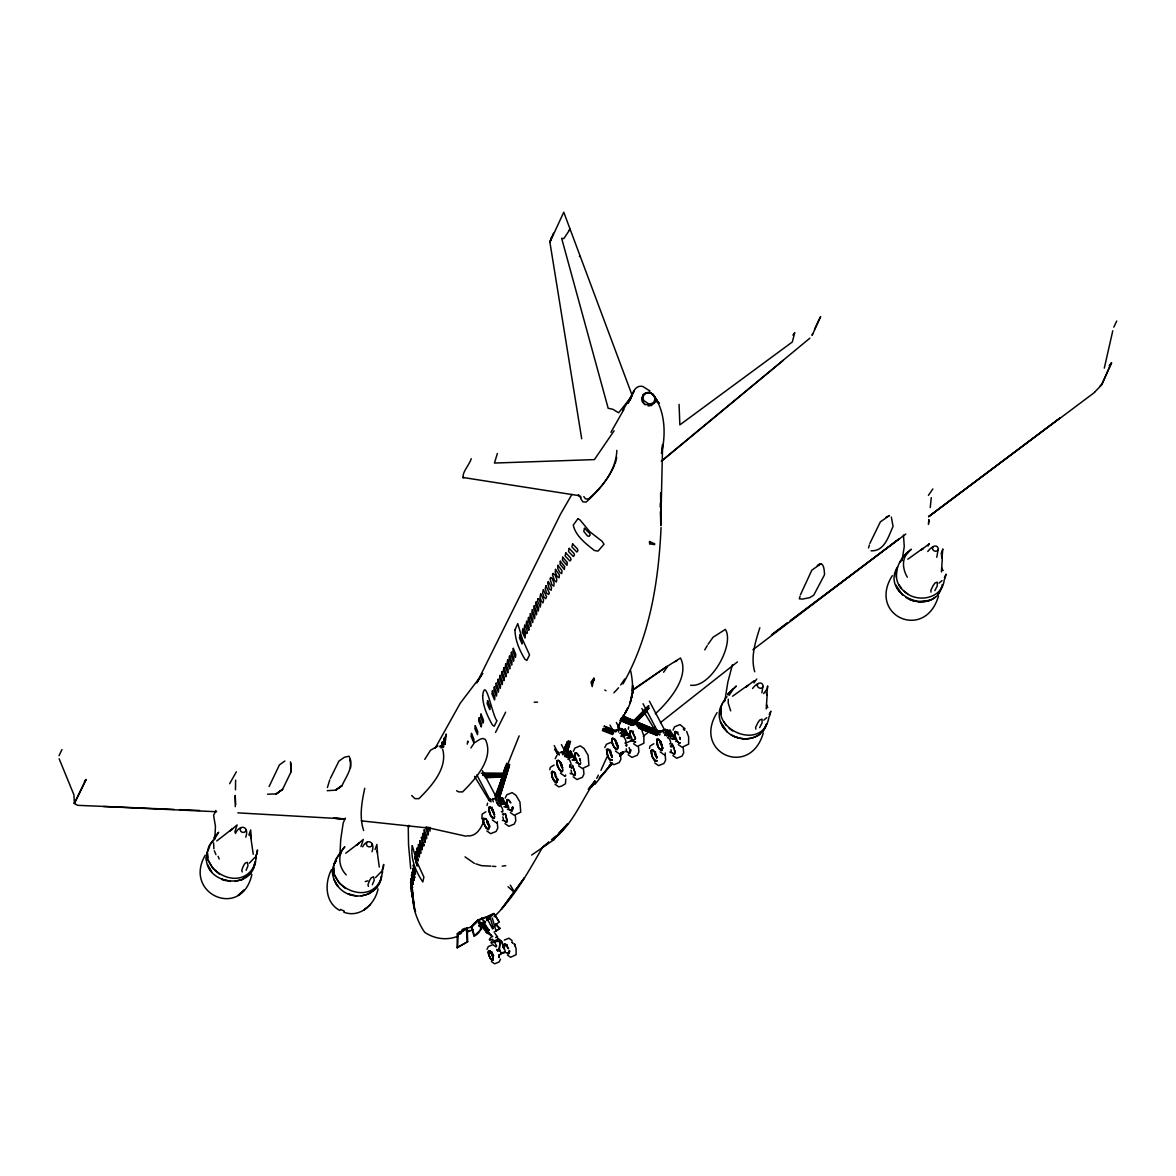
<?xml version="1.0" encoding="UTF-8"?>
<svg xmlns="http://www.w3.org/2000/svg" width="1176" height="1176" viewBox="0 0 1176 1176"><rect width="100%" height="100%" fill="white"/><g stroke="black" fill="none" stroke-linecap="round" stroke-linejoin="round"><path stroke-width="1.5" d="M467.254 928.378L457.67 934.391L462.462 930.26L467.254 928.378L467.666 941.697L457.111 947.68L457.317 933.715L459.713 931.657M457.582 947.68L458.14 934.405M409.16 825.919L409.116 826.875L408.998 825.287M670.776 738.263L670.776 736.073M617.929 727.65L627.91 707.776L625.147 712.935C633.776 700.764 633.746 684.667 630.586 670.629M660.427 511.839L660.824 525.584L660.736 492.847M728.267 699.205L728.223 703.13L730.663 710.877M213.591 842.854L213.944 848.837M660.897 519.66L662.617 444.499L661.485 453.363C665.851 435.223 665.351 413.452 655.076 397.341M327.207 790.698L335.674 790.14L342.01 785.627C345.906 776.674 354.505 766.414 349.037 756.242L344.406 757.241L338.923 761.092L330.382 778.35M245.755 837.238C249.665 826.111 240.08 823.567 235.391 833.475M371.954 851.733C375.717 842.222 367.441 837.371 362.678 846.838M235.479 789.802L235.612 780.158M214.885 838.091L215.443 826.375L213.606 815.438L215.914 810.499M339.908 854.849L340.746 839.341L343.23 822.803L345.376 818.099M441.176 748.083L442.323 741.806L442.191 747.377M442.882 747.319L444.219 737.94L443.631 747.083M633.673 724.828L633.82 723.093L632.218 723.857M766.208 708.952L767.105 695.707L766.208 692.679M941.417 571.962L942.299 558.718L941.417 555.689M928.614 523.452L928.893 519.645L928.437 524.467M506.768 763.474L505.533 769.163L506.959 769.677M632.526 692.135L632.747 689.709M766.767 695.281L767.634 685.931L767.311 688.68L763.591 693.62M941.961 558.291L942.829 548.942L941.065 553.984M631.762 694.237L631.424 697.809L633.261 690.268L632.629 685.285L632.115 690.65M930.245 507.606L931.26 497.624M499.388 951.237C499.888 940.918 500.579 935.317 504.401 949.194M928.761 516.514L1060.091 417.906M256.971 854.423L257.5 849.939L256.633 853.805M383.17 868.917L383.699 864.433L382.832 868.285M727.018 696.78C700.617 725.283 763.003 755.683 769.045 716.64M907.343 577.195C902.668 569.493 901.389 558.688 908.416 551.926L902.815 557.644L911.371 549.221C897.641 558.232 889.409 579.4 904.329 591.366C916.736 603.626 942.755 598.79 944.24 579.636M721.27 706.702L721.123 714.111M896.48 569.698L896.332 577.122M246.019 829.756C246.225 833.431 240.345 833.211 240.139 829.786L240.859 827.83M372.219 844.25C372.424 847.925 366.544 847.69 366.339 844.28L367.059 842.325M206.373 856.937L206.623 860.788L206.844 853.217M254.251 865.727C238.64 897.009 188.219 862.993 215.032 838.414L209.416 845.662M380.451 880.221C367.191 908.872 319.034 882.294 337.85 856.407L335.616 860.141M497.492 800.15L495.86 800.827L495.846 798.416L496.786 799.312M565.656 753.39L564.024 754.066L564.01 751.655L564.95 752.567M665.028 732.251L663.382 732.927L662.97 731.178L664.087 730.722M498.889 950.575L500.226 941.153M621.56 730.899L622.677 729.311C624.294 730.325 622.471 733.251 621.56 730.899L622.001 729.149L623.28 730.208M666.307 731.766L667.424 730.178C669.041 731.178 667.218 734.118 666.307 731.766L666.748 730.017L668.027 731.075M761.857 692.767L763.121 685.579C761.181 679.463 754.448 685.681 752.567 688.519M936.772 557.306L938.316 548.575C936.39 542.474 929.657 548.692 927.776 551.529M902.036 560.57L904.27 546.517L903.462 535.109M593.895 678.229L592.204 686.608L591.087 681.933L593.895 678.229L594.439 679.493L593.042 681.992M725.21 698.397L727.856 682.109L732.442 664.69M505.18 798.122L506.768 794.814L512.148 792.624L515.955 795.299L519.939 802.047L520.747 812.146L514.235 815.291L510.428 812.616M500.491 959.175L499.168 961.953L494.626 963.805L491.421 961.542M573.344 751.361L574.917 748.054L580.312 745.863L584.119 748.539L588.103 755.286L588.911 765.4L582.399 768.531L578.592 765.855M628.307 729.223L628.704 726.886M673.054 730.09L674.627 726.783L680.022 724.592L685.049 728.767M492.141 807.295L492.053 809.985L494.302 815.13L492.641 809.147M506.915 945.386L507.076 944.46M609.653 750.523L612.005 757.241L609.756 752.096L609.844 749.406M632.967 732.236L633.158 731.119M677.714 733.104L677.905 731.986M498.786 799.665L499.256 797.887L500.653 799.621L499.403 800.606L499.256 797.887L500.506 798.96M566.95 752.905L567.42 751.141L568.802 752.861L567.567 753.86L567.42 751.141L568.669 752.214M234.803 832.123L237.111 824.935L230.099 830.844L232.554 829.168M361.003 846.602L363.31 839.429L356.299 845.323L358.754 843.662M493.097 959.925L491.7 960.116L489.848 957.543L488.202 952.163L488.981 950.59L492.553 955.279L492.656 960.439L490.701 959.116L488.378 953.795L488.452 950.899L489.907 950.752L493.097 957.455L491.788 951.722M610.741 750.832L611.05 753.787M655.488 751.699L655.458 753.448A5.836 1.955 67.9 0 1 656.296 755.433L656.884 757.55M174.166 809.426L77.513 805.325L74.382 803.443L74.779 801.885M489.216 827.419L488.275 829.256L486.217 827.83A5.836 1.955 67.9 0 1 483.571 821.818L483.674 818.658L485.262 818.467A5.836 1.955 67.9 0 1 486.379 819.598M494.626 816.409L493.685 818.246L491.641 816.82A5.836 1.955 67.9 0 1 488.981 810.808L489.084 807.647L490.671 807.456A5.836 1.955 67.9 0 1 492.891 810.323L492.053 809.985M557.365 780.673L556.424 782.496L554.381 781.085A5.836 1.955 67.9 0 1 551.735 775.058L551.823 771.897L553.426 771.706A5.836 1.955 67.9 0 1 555.631 774.572M562.789 769.663L561.849 771.485L559.805 770.074A5.836 1.955 67.9 0 1 557.145 764.047L557.248 760.887L558.835 760.696M617.753 747.51L616.812 749.332L614.769 747.921A5.836 1.955 67.9 0 1 612.108 741.909L612.211 738.749L613.798 738.557A5.836 1.955 67.9 0 1 614.916 739.689M662.5 748.377L661.559 750.2L659.515 748.789A5.836 1.955 67.9 0 1 656.855 742.776L656.958 739.616L658.545 739.425A5.836 1.955 67.9 0 1 661.706 744.423L662.485 748.671L661.559 750.553L659.324 749.068L657.208 745.025L656.649 739.425L659.515 740.424L661.632 744.452M364.751 788.273C361.826 802.047 359.048 816.791 363.663 830.521M486.996 949.341L488.334 946.548L492.862 944.71L496.081 946.959M494.611 816.703L493.685 818.584L491.465 817.1L488.687 810.778L488.775 807.456L490.568 807.148L492.979 810.146M499.139 957.47L499.168 954.765M562.775 769.942L561.849 771.823L560.805 771.529L557.497 766.311L556.939 760.696L558.615 760.519M256.294 858.539L256.25 854.57L255.545 862.346L253.016 869.196L255.06 862.008C252.37 891.026 204.742 884.808 206.373 856.922M254.339 865.757L255.074 861.993M380.524 880.265L381.274 876.487C380.127 892.011 361.502 900.199 348.155 893.892L356.666 895.965M382.494 873.033L382.45 869.064L381.744 876.84L379.216 883.69M506.959 821.73L506.283 822.274L504.181 820.716L506.327 822.377L507.018 821.789L505.415 813.91M512.633 809.367L512.442 807.427L511.736 811.367L509.59 809.794L512.369 810.72M509.267 952.325L509.105 950.693L508.517 954.015L506.709 952.678M575.123 774.969L574.447 775.513L572.345 773.97L574.491 775.616L575.387 773.617L572.403 765.311L575.446 773.69M580.797 762.607L579.9 764.606L577.754 763.033M630.086 752.816L629.41 753.375L627.308 751.817L629.454 753.478L630.145 749.538M672.055 752.772L674.201 754.345L675.097 752.331L672.113 744.026M942.27 584.501C936.405 618.723 879.56 595.629 897.538 566.905M489.863 827.11L489.069 825.229L489.804 825.978M512.251 807.824L512.442 806.912M499.168 957.558L499.139 954.75M618.4 747.201L614.769 739.557L612.593 738.043L611.667 739.924L612.461 744.158L615.768 749.377L617.488 749.141L617.532 745.878L615.063 739.513L615.768 740.248M662.176 747.083L659.81 740.38L660.427 743.791L663.146 748.068M487.055 805.487L487.57 803.105M549.809 769.736L550.309 767.355L554.072 765.047M555.219 758.726L556.909 755.374M604.773 747.598L606.463 744.246L611.843 742.056M649.505 748.465L650.019 746.084L653.783 743.761M1104.293 368.147L1112.775 330.779M338.085 855.555L344.833 846.749C337.071 854.555 338.835 867.52 346.259 874.885M615.357 463.212L616.694 457.464M327.398 787.582L329.78 779.835M769.663 715.934L770.883 711.142L769.192 714.611M944.872 578.945L946.077 574.153L944.387 577.622M655.106 400.281L654.914 402.486L651.857 404.956L644.83 404.47L642.493 401.942L642.067 398.296L643.213 394.827L645.8 392.872L649.24 392.387L652.606 394.019L658.928 403.221L655.106 400.281L654.65 397.003M800.474 594.733L811.852 570.139L820.819 563.848L818.687 564.7C824.229 560.981 824.332 571.904 824.538 574.697L813.748 595.159L809.823 597.614L802.532 599.099L799.298 598.819L800.033 596.232M868.52 547.987L869.402 544.973M618.297 728.606L619.267 725.357M759.843 627.734C755.433 641.802 750.391 657.061 754.727 671.775M497.33 453.554L494.464 463.05L594.424 459.595L614.078 430.784M506.841 763.327L496.345 797.137M507.547 763.753L497.08 797.504M498.506 798.019L508.988 764.253M499.124 797.813L508.694 766.649M509.708 764.503L499.33 798.137L508.723 767.81L505.783 766.796L496.287 797.24M564.304 750.053L565.906 744.849M569.419 744.114L567.288 751.067L569.434 744.026M497.521 795.255L502.858 777.865M501.608 787.067L504.284 778.365M499.139 797.74L507.15 771.647M564.348 749.965L565.965 744.746M565.685 748.495L567.288 743.276M505.739 765.635L496.199 796.725L504.68 769.016L506.488 767.208L505.709 766.943M565.244 750.758L568.375 740.659M566.67 751.258L569.801 741.159M567.479 751.39L570.536 741.409M519.145 735.882L508.267 763.018M206.8 853.247L209.696 846.632M649.725 543.797L649.578 541.533L649.725 543.797L654.606 544.635L654.709 543.856L649.578 541.577M812.572 333.719L812.087 335.439L820.657 316.623L819.393 318.99M205.256 855.143C182.692 893.907 241.741 920.147 251.87 874.474M331.456 869.637C324.532 883.117 324.899 902.609 339.849 910.459M654.135 403.471L655.341 400.222L654.723 396.724L652.474 393.901L649.181 392.505L645.8 392.872L643.213 394.827L641.934 398.194L642.566 401.663L644.992 404.573M551.485 237.111L549.898 242.183L581.694 438.751M941.8 587.03L938.36 593.953M606.919 757.094L600.921 770.353M495.052 796.211L503.828 773.543L482.998 773.44M659.81 734.662L626.058 720.315L627.087 717.683L623.662 716.331M378.055 888.968C374.938 904.182 360.003 918.397 343.833 912.208M424.124 844.985L423.683 846.088L422.537 844.515L421.361 837.194L424.124 844.971M660.53 732.81L626.735 718.536L627.014 717.845L660.868 732.001M631.777 725.269L624.97 722.534L626.249 719.815L658.354 733.383M659.795 734.75L622.986 718.521M269.098 786.568L279.432 764.885L284.886 761.019M553.411 233.245L549.898 242.183L563.76 212.194L632.276 395.724L618.591 412.805L612.99 409.321L608.168 408.263L561.658 238.346L563.833 238.596L570.184 229.026L568.846 230.584M869.843 543.474L880.339 521.879L889.423 515.573L885.778 517.381M814.542 329.236L818.761 320.166M614.68 464.682C609.021 478.088 599.481 489.686 588.382 498.977L585.472 498.889L583.81 496.581M618.253 726.077L623.412 714.979M214.488 839.017L218.633 832.27L213.782 837.797M627.91 403.339L628.543 402.001M717.066 712.656C691.885 752.625 750.053 778.894 763.298 732.971M729.105 695.413L733.221 688.915L727.621 694.634L736.161 686.211L727.621 694.634M892.275 575.667C867.094 615.636 925.262 641.905 938.492 595.982M61.931 749.582L59.065 755.653M439.839 746.848L440.427 745.658L440.588 746.613M505.636 712.2L495.552 732.413M505.268 775.69L482.851 775.425M543.077 846.397C528.847 871.048 514.794 896.715 494.17 916.721M622.957 683.947C649.946 636.598 658.604 581.106 661.059 527.48M625.029 722.417L619.958 720.256L631.85 725.151M633.82 723.093L633.717 724.739M678.699 734.868L675.362 731.575L674.686 735.382L674.627 731.986A6.644 2.22 67.9 0 1 677.523 733.015M1113.804 327.149L1116.73 321.048M86.201 779.482L74.382 803.443L85.848 779.526L84.481 781.937M628.102 402.868C632.071 397.209 633.173 384.523 642.728 386.419L650.093 391.079M628.043 403.089L634.114 391.152L622.56 410.791M596.688 778.365L598.378 775.16M483.439 821.877C480.808 828.962 475.751 836.856 467.122 835.798M471.209 458.655C470.106 463.947 460.625 474.031 463.785 477.765L462.609 477.412L579.518 495.728L578.254 494.934L580.621 497.683M435.194 748.142L460.228 703.233L482.851 673.481M229.629 783.731L236.347 771.823M424.756 759.402L430.519 750.244L437.986 745.981M610.932 432.312L623.912 409.41M335.91 861.111L334.425 863.596L335.895 861.126C326.943 874.106 337.409 892.378 351.962 895.127M722.343 703.895C716.213 712.788 719.609 725.283 727.371 732.045L720.388 721.667M571.904 494.42L560.526 514.147L476.809 682.947L481.278 675.656M704.733 649.887L707.246 645.668M1110.1 365.28L1111.643 362.781L1101.398 385.169L1094.694 392.093M763.165 730.943L766.59 724.019C762.063 740.792 738.895 742.967 727.371 732.031M246.093 870.328L247.989 865.786L247.372 862.287L245.078 863.243L243.476 865.801L241.741 870.269L242.256 871.945M372.292 884.822L374.189 880.28L373.571 876.782L371.278 877.737L369.676 880.295L367.941 884.764L368.441 886.425M927.952 546.031L929.393 543.694L920.955 550.133L923.395 548.545M757.932 683.638C755.139 686.784 761.445 690.533 762.959 686.637M933.127 546.634C930.334 549.795 936.64 553.543 938.154 549.648M248.871 835.063L250.694 829.903L251.311 838.562L250.032 834.225M375.07 849.542L376.893 844.397L377.511 853.056M470.9 747.936L474.413 742.762L480.293 739.145L482.836 738.469L485.335 739.41C494.655 758.623 475.03 779.291 462.58 791.948L458.522 791.86L456.582 790.698M663.573 672.275L667.939 665.925L680.478 658.001C690.077 676.817 668.909 701.366 655.267 713.832M620.649 684.991L624.779 679.008M759.637 727.635L762.077 722.887L762.019 719.124L759.755 720.021L757.888 722.652L755.624 727.327L755.845 729.12M928.423 495.346L932.877 488.922M934.832 590.631L937.287 585.883L937.228 582.12L934.949 583.031L933.097 585.648L930.819 590.323L931.039 592.131M708.07 644.272L713.038 637.245L725.386 629.395C734.912 644.771 710.466 688.269 690.621 685.211M628.704 401.663L630.997 398.517M488.878 826.14L487.231 820.157M561.922 766.326L562.466 768.369L560.805 762.386M557.968 779.218L558.027 780.364L555.307 776.087L554.69 772.661M617.429 746.231L616.885 744.173M656.752 758.094L655.106 752.125M618.591 687.769L613.901 692.84M753.875 682.933L756.771 679.022M792.918 335.101L794.755 332.661L792.33 341.981L679.86 424.874L679.067 404.368M254.883 857.363L249.341 863.155M381.083 871.857L375.541 877.634M564.524 826.948L553.293 840.12L531.655 855.055M588.235 789.331L595.056 780.761C582.414 799.092 574.417 820.466 557.6 835.739L567.67 823.964L565.568 825.964M1109.203 365.604L1111.246 363.061L1102.368 383.464L1099.898 386.301M595.027 784.274L608.345 767.737L599.201 778.115M489.863 801.047L489.098 800.4L490.348 798.886M558.027 754.286L557.248 753.64L558.512 752.125M490.833 799.474L490.51 800.915M558.997 752.713L558.659 754.154M595.762 782.011L591.205 787.214L594.821 783.143M338.747 855.716L340.702 853.511M599.642 777.718L602.053 774.999M604.464 772.294L611.696 764.15M620.149 754.654L622.56 751.934M612.24 763.253L607.61 768.354L612.608 763.356M620.34 754.33L622.648 751.773M474.06 935.993C485.585 931.951 481.396 910.768 471.282 927.35L474.06 935.993L481.528 929.099M471.282 927.35L478.75 920.455M493.332 939.903L490.906 942.446L491.45 943.314L495.346 941.667M634.114 721.255L648.932 705.982M632.423 722.079L648.461 705.688M635.055 721.814L648.667 707.849M649.211 708.173L634.364 723.416L632.879 722.52M900.022 562.025L902.212 559.791M723.064 702.675L725.269 700.411M638.994 716.184L646.227 708.966M635.599 721.976L646.521 710.98M636.143 722.299L647.006 711.421M620.075 755.845L623.824 752.096M503.255 815.188L503.99 813.689L502.417 814.086M571.418 768.428L572.153 766.928L570.58 767.325M626.338 746.304L627.073 744.805L625.544 745.187M671.084 747.172L671.819 745.672L670.291 746.054M495.713 937.537L496.639 936.655L497.477 938.227M611.785 763.371L609.153 765.87L611.799 763.518M620.987 754.61L623.618 752.096M486.129 916.957L477.926 919.911L470.753 927.129L473.296 925.233M488.863 918.97L493.964 913.399L486.438 919.941L488.863 918.706M494.096 926.556L499.109 921.896L494.317 914.075L478.279 920.587L477.926 919.911M619.693 756.212L623.633 752.567M484.571 920.999L480.969 924.101L483.351 926.82M496.007 931.01L500.05 928.32L495.772 923.939M809.897 338.159L661.294 461.095M370.514 904.476L364.339 909.827L366.809 907.681M558.585 833.593L561.084 831.403M548.795 842.06L543.341 846.793L548.545 842.339M551.529 839.693L555.616 836.136M482.527 923.733L484.924 921.675M635.555 741.88L634.864 742.468L632.717 740.895L635.496 741.806M494.508 818.07L492.817 818.305L490.451 815.203L488.849 807.324L490.465 807.265L492.788 810.279M562.672 771.324L560.981 771.544L557.63 766.223L556.998 760.563L558.732 760.387M612.226 760.181L610.52 760.402L608.154 757.315L606.551 749.435L608.271 749.259L610.682 752.258M656.972 761.048L655.267 761.269L651.93 755.947L651.239 750.435L652.915 750.244M661.544 461.212L783.275 360.356M580.532 763.959L578.93 764.165L576.578 761.107M612.064 760.137L610.359 760.387L608.007 757.344L606.493 749.568L608.168 749.377L610.491 752.39L609.756 752.096M656.811 761.004L655.106 761.254L651.783 756.036L651.298 750.303L653.018 750.126M674.833 753.684L674.157 754.242L672.055 752.684M509.046 953.457L506.709 952.619M763.753 720.153L766.811 717.669M938.948 583.149L942.02 580.665M216.707 840.987L232.039 829.08M345.729 853.217L359.533 842.692M643.243 736.294L654.723 727.165M660.456 722.593L737.411 661.926M752.919 649.769L899.14 538.828L790.257 620.781M591.44 683.227L592.469 682.433M589.455 787.729L593.321 784.789M754.198 680.683L745.76 687.122L748.186 685.534M612.093 759.814L609.344 758.932A5.836 1.955 67.9 0 1 606.698 752.919L606.787 749.759L608.389 749.568A5.836 1.955 67.9 0 1 610.609 752.434M656.84 760.681L654.091 759.799A5.836 1.955 67.9 0 1 651.445 753.787L651.533 750.626L653.136 750.435A5.836 1.955 67.9 0 1 654.253 751.567M787.479 622.898L771.412 634.981L787.361 622.971M790.404 620.707L905.785 534.036M928.834 516.44L1059.649 418.377L928.525 516.793M1060.046 418.288L1094.577 392.402M486.79 920.602L489.334 918.721M907.784 559.232L922.837 548.472M732.589 696.221L747.627 685.461M478.75 925.688L480.969 924.101M479.102 926.365L481.322 924.762M634.437 689.18L667.101 666.336L633.32 689.371M500.05 928.32L494.082 932.127M482.454 924.189L485.497 922.278M241.962 879.633L250.826 872.915L241.962 879.648L235.053 881.441M368.176 894.172L377.026 887.41L368.161 894.127L361.252 895.936M467.666 941.697L457.111 947.68M906.079 597.584C914.943 603.141 927.085 603.597 935.508 596.923M760.313 733.912C751.846 740.557 739.763 740.13 730.884 734.574M501.829 952.81L504.181 952.222M494.317 914.075L499.109 921.896M503.504 952.883L501.152 953.457M674.877 661.735L677.097 660.574M485.909 811.808L482.145 814.115L481.881 818.79M504.313 940.065L508.855 938.213L512.06 940.477M473.384 929.525L466.945 932.142M487.702 916.251L492.406 914.105M462.109 929.584L464.99 928.32M492.376 939.183L489.672 940.33L489.392 939.242L491.583 936.581L491.068 935.42L486.114 932.303L489.378 929.731L488.437 930.628L481.704 917.853M567.038 750.229L560.555 752.537L567.038 750.229L568.493 754.066L564.656 755.624M620.928 728.517L614.445 730.84L620.928 728.517L622.383 732.354L621.016 732.589M571.742 757.27L570.61 757.535L569.36 751.523L570.654 751.126L575.564 760.196L572.095 760.005M625.235 735.529L623.986 729.517L625.279 729.12L630.189 738.205L626.72 737.999M564.906 755.668L568.17 754.345L570.889 754.963M619.825 733.398L623.177 732.178L627.264 733.118L627.881 734.486L625.544 735.426L624.926 734.059L621.619 734.368M624.926 734.059L627.264 733.118M621.707 735.073L627.073 733.574L627.514 734.544M569.36 751.523L574.594 759.417L575.387 759.093M623.986 729.517L629.204 737.411L630.013 737.087M625.603 743.144L635.26 739.219M493.361 801.856L492.391 799.298L498.874 796.99L500.329 800.812L496.493 802.385M498.874 796.99L492.391 799.298M665.675 729.385L659.192 731.707L665.675 729.385L667.13 733.221L665.763 733.457M503.578 804.017L502.446 804.296L501.196 798.283L502.49 797.872L507.4 806.957L503.931 806.751M669.982 736.396L668.732 730.384L670.026 729.987L674.936 739.072L671.467 738.866M664.572 734.265L667.924 733.045L672.01 733.986L672.628 735.353L670.291 736.294L669.673 734.926L664.705 735.397M669.673 734.926L672.01 733.986M501.196 798.283L506.43 806.177L507.224 805.854M668.732 730.384L673.951 738.278L674.759 737.955M494.596 940.682L498.565 939.065L501.388 941.373L494.934 941.55L494.596 940.682L500.594 941.697M500.476 941.506L501.505 941.094M621.193 735.265L623.883 734.206L624.353 736.044M470.753 927.129L466.784 928.364L457.67 934.391L460.492 933.935M458.302 936.023C447.13 940.756 434.708 939.051 424.712 932.333C418.538 923.792 412.453 907.872 413.349 900.14M466.593 931.465L469.959 930.422M365.251 881.574L367.882 880.853M620.928 736.426L622.457 736.044M929.672 600.319L918.28 601.818M615.18 741.086L616.283 742.806M560.099 761.651L561.32 764.944M654.4 751.39L655.605 754.683M486.394 819.319L483.424 818.334L483.277 821.789L486.041 828.11L488.275 829.595L488.995 825.787L486.644 820.995L487.746 822.715M871.063 550.838C884.793 551.265 888.336 536.374 893.069 526.451L891.335 517.058M666.454 735.941L669.482 735.397L669.923 736.352M566.7 757.241L569.743 756.683L570.184 757.638M498.536 803.987L501.579 803.443L502.02 804.399M567.126 754.301L568.493 754.066M498.962 801.047L500.329 800.812M457.317 933.715L461.551 933.038M625.279 729.12L625.603 732.148M570.654 751.126L570.992 754.154M502.49 797.872L502.828 800.915M648.108 405.926L651.519 405.514M502.24 866.139L505.739 865.712M627.528 737.675L628.793 737.543M672.26 738.543L674.936 739.072M572.903 759.681L575.564 760.196M504.739 806.427L507.4 806.957M564.965 756.683L569.934 756.227L570.551 757.594M496.801 803.443L501.77 802.987L502.387 804.355L504.71 803.399L504.092 802.032M502.828 777.13L485.291 777.512L502.872 777.042M485.409 776.836L502.946 776.483M489.025 775.748L497.801 775.572M534.198 702.204L537.564 702.16M482.851 774.999L503.607 775.102M484.512 775.587L503.548 775.675M481.351 773.293L503.813 773.44M482.954 773.97L503.74 774.102M743.085 738.822L747.613 738.925M490.892 866.153L481.601 865.668L475.81 863.816M671.099 736.132L672.334 736.176M626.352 735.265L627.587 735.309M504.372 803.693L505.606 803.752M179.59 809.647L199.508 810.47M237.846 812.866L344.7 818.908M103.561 806.486L216.678 811.749M344.656 818.863L333.778 818.158L344.421 819.202M492.538 866.271L495.802 866.506M361.399 820.877L430.269 828.242L466.064 836.224M579.342 256.383L580.356 256.544M225.763 880.633L221.941 879.354L230.467 881.471M500.006 801.091L502.74 801.723M619.34 729.855L618.238 730.311L618.635 732.06M663.984 754.625L660.177 751.949M619.237 753.757L615.43 751.082M564.274 775.895L560.467 773.22M496.11 822.656L492.303 819.981M489.951 951.031L488.657 951.178L488.628 953.824A4.925 1.646 67.9 0 0 490.862 958.881L493.126 959.645L492.612 955.235A4.925 1.646 67.9 0 0 489.922 951.193M909.871 599.525L913.664 600.877M734.677 736.514L738.455 737.866M621.163 718.374L626.058 720.315M623.589 716.478L660.809 732.119M620.869 718.433L625.985 720.476M623.324 717.184L626.735 718.536M633.805 725.195L621.913 720.329M637.216 726.562L655.973 734.089M638.656 727.9L657.413 735.412M638.597 728.003L657.34 735.514M602.7 729.796L612.931 733.898M602.377 730.561L612.667 734.559M604.229 726.254L616.062 731.251M605.64 727.665L615.783 731.942M603.479 728.238L613.622 732.516M603.215 728.885L613.357 733.163L603.244 728.767M604.288 726.136L616.121 731.149M340.526 909.445L344.245 911.106M560.217 763.239L562.584 767.81L559.967 761.548M554.793 774.249L555.513 774.587L555.395 773.396M604.758 690.091L605.949 690.665M508.076 886.733L513.53 891.687A7.762 2.587 67.9 0 0 513.853 891.026L510.325 885.116M474.354 863.36L465.035 856.863M501.388 941.373L498.565 939.065M345.538 888.571L339.1 882.97L335.013 875.723M219.339 874.077L212.9 868.491L208.814 861.229M904.329 591.352L907.798 593.939M729.135 728.341L732.604 730.928M655.429 400.457L658.928 403.221L652.945 394.68M614.93 739.41L611.976 738.425L611.932 741.806L613.578 746.304L616.959 749.744L617.9 747.818L616.959 743.555A5.836 1.955 67.9 0 0 616.018 741.424M554.558 772.558L552.294 771.044L551.353 772.97L553.043 779.482L555.395 782.54L557.262 782.334L557.174 778.821M683.506 729.002L684.697 730.193M554.396 772.705L551.529 771.706L552.088 777.321L556.439 782.834L557.159 779.027M486.232 819.466L483.365 818.467L483.395 821.715L485.026 826.213L488.422 829.653L489.363 827.742L488.422 823.465A5.836 1.955 67.9 0 0 487.481 821.333M512.795 942.932L511.795 941.932L512.648 942.932M491.656 952.442L491.053 951.84L493.273 957.146M667.586 730.869L666.748 730.017L666.557 731.281M678.302 744.57L682.109 747.26L688.621 744.114L688.636 736.926L686.652 731.428M672.878 755.58L676.685 758.27L682.08 756.08L683.668 752.772L683.212 747.936M622.839 730.002L622.001 729.149L621.81 730.414M654.753 762.959L658.56 765.635L663.955 763.445L665.645 760.093L665.204 755.257M633.555 743.717L637.363 746.393L643.875 743.247L643.889 736.058L641.905 730.561M628.131 754.727L631.953 757.403L637.333 755.212L638.921 751.905L638.465 747.069M610.006 762.092L613.813 764.768L619.208 762.577L620.899 759.226L620.458 754.389M573.168 776.866L576.975 779.541L582.37 777.351L583.957 774.043L583.502 769.207M555.043 784.23L558.85 786.906L561.672 786.053L565.48 783.731L565.788 779.085M505.019 823.626L508.826 826.302L514.206 824.111L515.794 820.804L515.338 815.968M486.893 830.991L490.701 833.666L496.081 831.476L497.771 828.125L497.33 823.288M507.4 955.059L510.619 957.308L516.102 954.677L516.102 948.606L514.441 943.975M617.606 745.319L618.341 746.069M632.776 732.236L635.569 738.528L631.6 731.031L629.924 731.237L629.91 734.486L629.924 731.237A6.644 2.22 67.9 0 1 632.776 732.148M498.815 805.545L497.639 804.34A6.644 2.22 67.9 0 1 498.8 805.457M495.375 924.307L499.638 928.687M683.388 728.958L684.52 730.178M895.583 584.678L902.565 595.041M568.229 752.008L567.42 751.141L567.2 752.419M500.065 798.754L499.256 797.887L499.036 799.18M483.498 923.572L487.996 928.511M480.94 923.807L486.835 930.289M489.187 932.877L492.729 936.757M468.371 741.909L467.695 741.159L467.269 744.158M480.646 922.381L488.746 932.142M479.161 923.439L487.261 933.185M496.669 946.018L494.126 941.403M898.993 584.781L901.404 588.235M723.784 721.77L726.195 725.239M335.483 882.941L337.865 886.395L333.808 879.148M209.284 868.447L211.665 871.901L207.623 864.683M411.659 795.52L414.878 798.622L418.862 798.695C431.225 786.494 448.056 768.031 442.617 749.141M722.049 725.416L724.445 728.914M897.244 588.426L899.64 591.94M672.113 744.114L674.289 748.142M676.288 739.836L678.64 742.879L680.301 742.747L678.64 742.879L676.274 739.88M660.853 742.115L658.442 739.116L656.708 739.292L658.31 747.172L661.706 750.611L662.294 746.539M656.223 756.05L656.943 757.197M493.244 956.397L491.862 952.692M654.106 751.435L656.87 757.756M559.805 761.695L560.937 763.518M641.89 708.511L655.561 731.06M554.513 749.127L557.248 753.64M474.516 776.336L489.098 800.4M667.512 732.942L669.1 736.911M649.387 701.131L664.455 729.708M643.022 703.718L657.252 730.708M616.356 722.49L620.546 730.428M609.991 725.077L613.343 731.428M567.846 754.213L569.419 758.182M561.437 744.614L563.951 749.377M554.219 745.613L559.247 755.139M499.682 800.959L501.255 804.943M482.395 770.736L495.787 796.137M476.853 774.91L491.083 801.9M486.688 917.765L492.582 928.937M494.905 933.347L497.698 937.081M466.431 927.702L467.181 941.682M623.177 732.178L623.677 733.251M568.17 754.345L568.669 755.418M660.368 506.312L660.559 507.253L660.442 503.975M624.75 734.53L625.176 735.485M572.065 755.742L572.506 756.697M503.901 802.488L504.342 803.458M429.931 827.301L430.048 831.138L428.064 827.169M572.256 755.286L572.874 756.653M661.735 744.82L660.765 741.394M655.796 754.654L656.326 755.83M616.988 743.952L616.136 741.571M562.025 766.105L561.055 762.68M556.086 775.925L556.615 777.115M493.861 812.866L492.906 809.441M488.452 823.876L487.599 821.48M487.57 821.157L488.569 823.435M655.017 754.801L655.811 756.609M615.68 742.923L616.474 744.731M560.717 765.076L561.511 766.87M555.307 776.087L556.101 777.88M505.386 813.939L507.282 820.436M487.143 822.832L487.937 824.641M492.994 954.133L493.655 955.647M414.099 908.181L414.173 907.813M214.341 850.821L215.943 854.614M218.075 856.29L219.206 859.024M59.167 758.814L73.912 794.829L74.382 803.443M411.835 889.027L412.629 890.791L410.586 881.779L411.218 886.91M412.261 893.231L413.232 896.729L411.012 887.792L411.438 890.423M412.747 897.935L413.54 899.699L411.321 890.747L413.849 902.639L411.688 893.701L411.879 894.627M561.922 752.302L562.892 754.86M501.785 942.285L503.916 948.532M478.279 920.587L481.058 929.231M471.738 927.232L474.516 935.875M426.638 826.787L428.446 832.064L428.152 835.004L425.389 827.228M579.841 758.447L580.488 760.534M377.026 850.395L379.275 867.065M250.37 834.401L253.237 854.276M680.301 739.395L679.654 737.131L680.345 739.425M611.476 754.595L612.123 756.888M562.569 768.016L561.937 765.738A5.836 1.955 67.9 0 0 559.952 761.842M493.773 812.484L494.42 814.777M492.318 918.059L495.655 929.79M490.465 918.397L493.317 928.452M415.231 910.577L415.51 911.532M414.834 909.445L415.349 911.327L413.673 903.535M629.116 747.51L629.822 750.023M611.549 754.566L612.137 756.683M579.562 758.652L580.268 761.166M493.832 812.454L494.435 814.571M617.106 743.526L617.694 745.834M493.979 812.425L494.567 814.733M290.472 761.813L291.104 771.765L282.549 789.405L276.213 793.932L267.54 794.197M410.997 885.704L410.791 884.778L412.938 893.76L411.306 886.675M673.951 738.278L674.127 739.395M629.204 737.411L629.38 738.528M574.594 759.417L574.755 760.534M506.43 806.177L506.606 807.28M580.635 496.184L581.076 499.3L582.973 501.902L586.207 502.034C600.76 488.584 616.121 471.15 616.841 450.379M674.921 750.435L675.156 752.405M630.189 749.568L630.409 751.538M570.007 767.075L569.787 765.106L569.948 767.017M410.703 868.726L408.528 844.647L408.234 825.625M660.456 502.975L660.868 507.488M333.764 867.947L334.043 871.813M332.823 875.297L332.543 871.431L332.823 875.282M207.564 853.467L207.843 857.333M413.967 903.065L414.275 907.872M235.729 804.825L235.2 795.388L235.274 806.677M630.88 749.774L630.924 750.876M513.177 807.662L513.206 808.765M509.722 950.899L509.752 951.81M350.551 767.957L350.286 759.402L350.345 761.225M660.633 492.876L660.75 516.705M498.183 949.782A2.911 0.97 67.9 0 1 500.462 951.443A2.911 0.97 67.9 0 1 500.123 954.442M502.769 947.444A2.911 0.97 67.9 0 1 505.121 950.752A2.911 0.97 67.9 0 1 504.063 952.34M628.616 735.617A3.454 1.161 67.9 0 1 630.086 734.882A3.454 1.161 67.9 0 1 631.968 739.395A3.454 1.161 67.9 0 1 630.498 740.13M622.942 736.749A3.454 1.161 67.9 0 1 625.617 740.263A3.454 1.161 67.9 0 1 624.912 742.982M620.531 752.846A3.454 1.161 67.9 0 1 620.413 753.904M626.22 748.833A3.454 1.161 67.9 0 1 625.088 751.141M673.481 735.426A3.454 1.161 67.9 0 1 676.229 738.263A3.454 1.161 67.9 0 1 675.671 741.394M667.468 737.866A3.454 1.161 67.9 0 1 670.217 740.718A3.454 1.161 67.9 0 1 669.659 743.835M665.175 752.963A3.454 1.161 67.9 0 1 664.94 755.021M670.967 749.7A3.454 1.161 67.9 0 1 669.835 752.008M567.758 759.137A3.454 1.161 67.9 0 1 570.507 761.989A3.454 1.161 67.9 0 1 569.948 765.12M573.77 756.697A3.454 1.161 67.9 0 1 576.519 759.549A3.454 1.161 67.9 0 1 575.961 762.68M570.948 770.133A3.454 1.161 67.9 0 1 571.536 773.411A3.454 1.161 67.9 0 1 570.125 773.293M565.568 774.984A3.454 1.161 67.9 0 1 564.921 776.322M513.427 807.486A3.454 1.161 67.9 0 1 513.045 807.295M499.477 806.339A3.454 1.161 67.9 0 1 501.241 806.589A3.454 1.161 67.9 0 1 502.843 810.955A3.454 1.161 67.9 0 1 501.358 811.484M505.489 803.899A3.454 1.161 67.9 0 1 507.253 804.149A3.454 1.161 67.9 0 1 508.855 808.515A3.454 1.161 67.9 0 1 507.37 809.029M502.784 816.894A3.454 1.161 67.9 0 1 502.387 820.436M497.404 821.745A3.454 1.161 67.9 0 1 496.757 823.082M482.66 695.678C482.821 706.144 487.393 716.022 492.435 725.019L494.229 726.268L496.978 720.712C492.465 716.566 485.482 674.833 482.66 695.678M514.97 629.983C515.176 640.405 519.572 650.446 524.922 659.236L526.819 660.456L529.553 654.9L522.409 639.23L517.778 623.603L514.97 629.983M412.379 896.509L413.981 905.696L412.379 896.509M445.219 737.249L445.028 744.364L446.263 734.015L445.219 737.249M412.747 868.52L414.716 877.575L412.747 868.52M413.29 865.213L415.407 874.194L413.29 865.213M506.797 800.136L506.812 803.414L506.753 800.033L508.488 799.93L510.81 802.929L509.649 801.047A6.644 2.22 67.9 0 0 506.753 800.033M504.342 944.548L504.357 947.312L504.93 944.107L508.576 948.797L506.753 945.386A5.601 1.867 67.9 0 0 504.313 944.46M574.946 753.375L574.976 756.653L574.917 753.272A6.644 2.22 67.9 0 1 577.813 754.301L578.989 756.139L576.637 753.169L574.946 753.375M414.775 856.951L417.157 865.83L414.775 856.951M415.687 851.865L418.215 860.685L415.687 851.865M412.32 845.706C410.159 858.289 415.878 871.916 422.831 881.956L423.904 877.075L416.671 861.479L412.32 845.706M414.231 879.913C412.938 882.603 411.526 873.695 412.203 871.842L414.231 879.913M410.791 878.59L412.497 887.748L410.791 878.59M411.497 875.223L413.246 884.352L411.497 875.223M633.261 690.268L630.16 702.616L633.261 690.268M567.067 742.071L564.451 750.494L567.126 741.953M654.988 399.12L654.062 401.825L651.813 403.589L648.784 403.971L643.742 400.531A6.101 5.513 26.2 0 1 646.344 393.181A6.101 5.513 26.2 0 1 654.4 396.209L654.988 399.12M417.01 848.234L416.774 851.145L419.347 857.142L419.435 854.276L417.01 848.234M418.465 844.559L418.23 847.47L420.787 853.453L420.876 850.601L418.465 844.559M419.92 840.869L419.685 843.78L422.243 849.778L422.331 846.926L419.92 840.869M422.816 833.505L422.581 836.43L425.139 842.413L425.227 839.561L422.816 833.505M424.257 829.83L424.022 832.74L426.579 838.738L426.668 835.871L424.257 829.83M471.502 733.427L471.061 736.426L473.678 742.394L473.972 739.454L471.502 733.427M475.31 725.71L474.869 728.708L477.485 734.662L477.779 731.722L475.31 725.71M479.102 717.977L478.661 720.976L481.293 726.93L481.572 724.004L479.102 717.977M480.999 714.111L480.572 717.11L483.189 723.078L483.483 720.138L480.999 714.111M487.614 700.675L487.173 703.674L489.789 709.628L490.083 706.702L487.614 700.675M492.406 690.915L491.965 693.913L494.581 699.882L494.875 696.942L492.406 690.915M494.302 687.063L493.876 690.047L496.493 696.016L496.772 693.076L494.302 687.063M496.213 683.197L495.772 686.196L498.389 692.149L498.683 689.21L496.213 683.197M498.11 679.331L497.668 682.33L500.285 688.283L500.579 685.358L498.11 679.331M500.006 675.465L499.565 678.464L502.196 684.417L502.475 681.492L500.006 675.465M501.902 671.599L501.476 674.598L504.092 680.566L504.386 677.626L501.902 671.599M503.813 667.733L503.372 670.732L505.989 676.7L506.283 673.76L503.813 667.733M505.709 663.867L505.268 666.865L507.885 672.834L508.179 669.894L505.709 663.867M507.606 660.001L507.165 662.999L509.796 668.968L510.075 666.028L507.606 660.001M509.502 656.135L509.076 659.133L511.692 665.101L511.986 662.161L509.502 656.135M511.413 652.268L510.972 655.267L513.589 661.235L513.883 658.295L511.413 652.268M513.309 648.402L512.868 651.401L515.485 657.369L515.779 654.429L513.309 648.402M519.91 634.966L519.483 637.965L522.1 643.933L522.394 640.994L519.91 634.966M522.805 629.087L522.379 632.085L525.025 638.024L525.319 635.099L522.805 629.087M524.716 625.22L524.275 628.219L526.113 633.482C529.435 634.54 525.525 626.44 524.716 625.22M526.613 621.354L526.172 624.353L528.891 630.277L529.126 627.367L526.613 621.354M528.509 617.488L528.068 620.487L530.788 626.411L531.023 623.5L528.509 617.488M530.405 613.622L529.979 616.621L532.684 622.545L532.919 619.634L530.405 613.622M532.316 609.756L531.875 612.755L534.595 618.679L534.83 615.768L532.316 609.756M534.213 605.89L533.772 608.889L536.491 614.813L536.726 611.902L534.213 605.89M536.109 602.038L535.683 605.023L538.388 610.961L538.623 608.036L536.109 602.038M537.755 598.687L537.579 601.171L540.284 607.095L540.769 604.067L538.887 598.834L537.755 598.687M545.973 585.648L545.238 588.764L546.634 593.145L548.56 594.439L549.383 593.174L545.973 585.648M548.369 581.591L547.634 582.826L549.265 588.985L551.206 590.279L551.47 587.353L548.369 581.591M550.75 577.534L550.015 578.768L551.897 584.825L553.837 586.118L554.102 583.193L552.176 578.445L550.75 577.534M553.132 573.462L552.411 574.711L554.528 580.665L556.469 581.958L556.733 579.033L555.043 575.049L553.132 573.462M555.513 569.404L555.278 572.315L557.159 576.505L559.1 577.798L559.364 574.873L555.513 569.404M557.909 565.347L557.659 568.258L559.791 572.345L561.731 573.638L561.996 570.713L557.909 565.347M560.29 561.275L560.055 564.201L564.362 569.478L564.627 566.553L560.29 561.275M562.672 557.218L562.437 560.144L566.994 565.318L567.258 562.393L562.672 557.218M540.74 593.968L539.975 597.099L541.372 601.465L542.945 602.92L543.591 599.892L540.74 593.968M543.371 589.808L542.606 592.939L544.003 597.305L545.767 598.687L546.531 596.658L543.371 589.808M524.393 877.855L501.432 909.18L524.393 877.855M577.872 518.778L573.256 525.099C575.549 535.918 586.06 543.944 594.512 550.544L598.07 551.088L604.023 544.223L602.127 541.313L589.764 531.699L580.003 519.91L577.872 518.778M565.774 552.867L565.068 555.969L569.948 561.025L571.007 559.644L570.566 557.938L565.774 552.867M569.184 548.384L568.493 551.485L573.403 556.527L574.461 555.145L574.035 553.455L569.184 548.384M572.609 543.9L571.904 547.016L576.857 552.029L577.916 550.647L577.49 548.957L572.609 543.9M584.487 528.333L583.781 531.434L587.486 535.933L589.088 536.3L590.205 534.904L589.588 533.287L584.487 528.333M567.67 823.964L553.293 840.12L567.67 823.964M244.314 889.982L238.14 895.333L244.314 889.982M282.549 789.405L276.213 793.932L282.549 789.405M342.01 785.627L335.674 790.14L342.01 785.627M820.598 563.921L817.291 565.641L820.716 563.863M497.757 950.958L496.801 949.444L497.786 950.928M515.411 946.151L514.294 943.755L515.367 946.092M942.784 570.551L941.755 568.008L942.799 570.536M767.59 707.54L766.561 705.012L767.59 707.54M290.884 765.047L290.825 763.195L291.104 771.765L290.884 765.047"/></g></svg>
